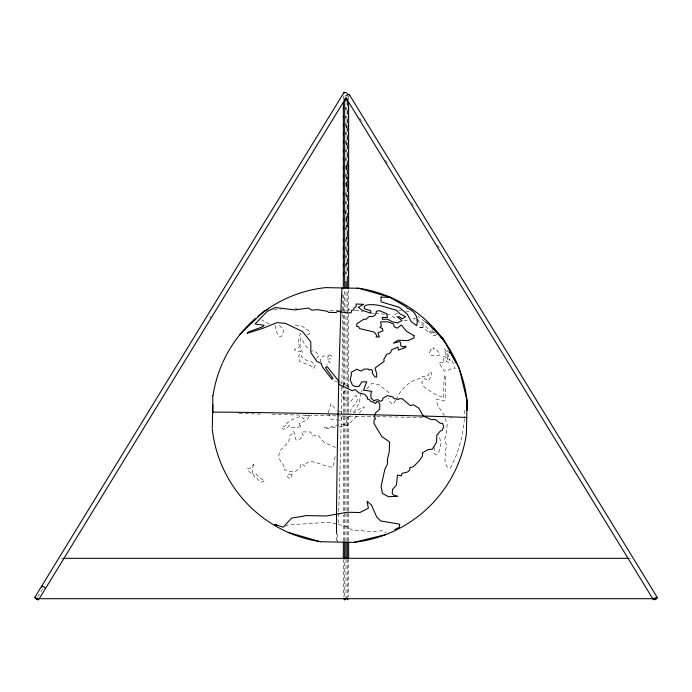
<?xml version="1.0" encoding="UTF-8"?>
<svg xmlns="http://www.w3.org/2000/svg" width="692" height="692" viewBox="0 0 692 692"><rect width="100%" height="100%" fill="white"/><g stroke="black" fill="none" stroke-linecap="round" stroke-linejoin="round"><path stroke-width="0.52" stroke-dasharray="3.46 2.59" d="M343.362 541.014L343.362 515.073M343.362 510.748L343.362 413.453M343.362 412.371L343.362 386.421M343.362 385.34L343.362 311.824M343.362 310.743L343.362 294.532M343.37 99.933L343.37 96.69M344.677 541.014L344.677 511.829M344.677 510.748L344.685 413.444M344.685 412.363L344.685 389.665M344.685 385.34L344.685 289.118M346 541.014L346 511.829M346 510.748L346 413.453M346 412.371L346 387.503M346 386.421L346.009 290.207M347.323 541.014L347.323 511.829M347.323 510.748L347.323 413.453M347.323 412.371L347.323 387.503M347.323 386.421L347.323 290.207M348.638 541.014L348.638 511.829M348.638 510.748L348.647 413.453M348.647 412.371L348.647 388.584M348.647 387.503L348.647 378.853M348.647 377.771L348.647 290.207M348.656 99.933L348.656 96.69M434.239 447.352L434.1 453.744L437.266 454.627L438.988 451.738L441.124 442.543L438.399 434.42M343.742 385.894L344.019 383.134L349.027 387.304M320.249 361.985L320.63 359.252L322.221 358.62L322.247 356.397L324.453 355.818L327.402 357.392L328.83 356.155L327.61 355.091L327.688 354.192L331.753 356.043L331.226 358.741L327.247 359.131L327.16 360.125L330.248 362.599L326.754 364.649M464.375 418.842C462.887 436.107 458.554 453.295 450.077 468.406L446.989 466.737L445.285 463.078L444.93 458.216L445.959 454.653L444.619 452.663L446.911 445.873L444.48 439.783L446.236 434.498L447.196 424.308L443.728 414.525L437.794 405.581L436.263 400.884L436.808 399.024L444.61 400.988C446.15 392.684 445.553 384.415 445.562 375.92L444.506 374.986L443.096 393.194L443.814 397.891L432.881 393.177L424.014 386.871L421.54 382.096L423.824 380.124L424.378 378.559L428.633 380.834L431.773 374.882L431.453 372.659L429.403 371.768L428.53 375.09L425.935 376.889L422.466 376.344L421.93 378.213C410.434 379.458 400.711 388.973 396.386 399.345M335.136 456.478L333.215 467.152C324.678 466.927 317.654 461.651 309.263 461.434L304.99 464.22L304.93 466.226L302.231 464.159L300.293 464.116L300.19 467.775L295.7 471.287L290.372 471.788L287.699 470.179L284.152 469.859L284.481 467.576L282.57 463.683L280.355 460.984L278.72 456.132L279.845 450.682L288.599 442.214L289.801 435.675L291.903 434.04L292.777 431.635L293.84 431.661L296.072 440.112L299.506 439.23L303.494 436.505L301.452 431.834L310.613 432.042L312.654 436.107L317.697 434.896L324.28 442.569L335.404 447.274L336.615 448.883M464.635 410.434L464.142 412.64L464.566 417.925M275.831 325.551L275.079 328.51L278.608 336.165L281.791 336.243L283.902 329.738L279.343 325.5L280.346 324.055M328.337 412.674L330.992 403.6L336.701 410.408M361.319 393.021L359.857 397.658L359.736 403.6L358.266 404.612L354.918 410.944L352.237 412.596M361.605 392.096L362.193 390.236M350.204 412.224L351.83 407.155L355.705 404.206L357.479 399.543L356.043 395.322L349.391 402.848L342.817 397.589L344.071 391.897L348.318 387.961M342.479 415.563L340.81 420.286L331.122 419.265L328.735 413.617M300.752 333.051L299.117 336.684L298.39 344.434L299.982 345.611L300.933 338.025L302.49 339.841L305.224 345.628L309.886 349.91M37.671 596.962L42.982 588.304M209.884 317.913L211.008 316.071M395.893 400.261L392.727 404.31L390.556 402.657L388.956 400.14L388.887 398.203M359.321 413.089L364.416 406.879L361.475 407.631L353.993 413.107M348.56 95.928L347.877 96.491M366.829 388.861L371.872 383.342L378.991 384.769L388.653 392.373L388.731 394.319M356.648 416.082L349.642 423.253L347.349 423.201L345.697 418.928L350.671 415.434M316.573 358.266L319.393 355.428L313.848 350.437L311.435 351.337M285.32 526.526L287.673 524.943L329.176 522.27L337.263 524.225M347.704 96.249L348.206 95.946M397.476 313.234L394.743 314.739L394.544 316.14L396.62 316.287M339.365 427.025L347.436 425.32L347.73 424.248L334.591 425.32L330.145 427.301L324.28 427.18L324.254 428.53L336.338 427.535M399.102 310.509L401.87 309.955M404.154 320.906L407.13 320.387L406.031 318.64M295.008 308.814L297.058 308.675M339.504 310.258L329.072 310.414M340.559 310.215L350.014 309.834M415.693 318.32L413.531 318.398L414.482 319.635L420.26 322.489L424.741 327.169L418.47 327.16L424.04 328.043L427.907 331.84L427.959 330.707L433.945 335.629L433.832 334.945L437.621 336.243M273.79 309.86L280.744 309.67M61.346 558.314L63.984 558.314M629.339 558.314L630.654 558.314M307.058 334.297L308.952 334.314L310.483 332.221L306.348 328.882L301.193 325.871L293.884 325.681M336.044 415.849L324.539 415.607A128.176 0.934 1.2 0 1 271.1 414.344M337.09 415.875L357.989 416.307A128.176 0.934 1.2 0 0 375.471 416.653M372.071 313.165L374.13 313.329M375.15 313.415L385.418 314.263M386.447 314.35L390.556 314.687L393.393 317.144L397.312 318.51M355.273 310.293L362.625 311.547M338.276 524.467L346.355 526.43L352.453 530.21L359.563 530.349L370.678 531.949L382.572 530.703L386.075 532.935M405.754 310.924L409.629 311.884M334.694 381.318L341.632 383.039M269.283 323.648L265.278 322.403L261.827 319.773M338.639 411.065L343.492 412.726M424.793 321.486L417.968 316.287M344.14 96.491L343.457 95.928M416.402 318.908L422.873 322.956L427.604 328.527L432.509 332.826L434.403 333.587L431.177 329.375M449.566 352.877L447.222 350.74L448.684 357.885L450.068 360.385L447.854 356.882L447.395 357.332L446.444 351.623L444.541 348.552L445.449 354.2L448.814 361.509L448.667 362.591L446.253 361.397L445.285 356.864L442.75 356.164L444.307 362.824L438.858 362.513L444.255 370.912L446.92 370.929L451.729 368.559L455.059 368.533L452.265 360.835M435.787 333.795L437.015 334.971M433.884 331.866L435.173 333.198M359.641 117.9L361.328 120.659M385.591 160.276L387.286 163.044M411.55 202.661L413.236 205.429M437.5 245.046L439.195 247.814M341.883 385.133L342.255 388.273M348.638 558.314L348.638 596.573M347.323 559.396L347.323 597.637L344.677 597.62L344.677 559.396M346 559.378L346 597.637M343.353 559.378L343.362 596.573M342.748 294.29A128.176 1.635 -88.8 0 1 342.8 310.206M342.791 313.926A128.176 1.635 -88.8 0 1 341.865 386.041M341.848 387.139A128.176 1.635 -88.8 0 1 341.623 399.232L340.914 432.682A128.176 1.635 -88.8 0 1 338.682 512.495M338.647 513.481A128.176 1.635 -88.8 0 1 338.232 524.311M337.791 533.757A128.176 1.635 -88.8 0 1 337.203 542.165M336.719 540.677A128.176 1.635 -88.8 0 1 336.554 533.013M452.456 417.812A128.176 0.934 1.2 0 1 450.397 417.795M422.466 417.458A128.176 0.934 1.2 0 1 376.552 416.671M260.65 414.067A128.176 0.934 1.2 0 1 238.991 413.453M315.189 365.264L313.571 368.568C310.327 363.456 303.702 364.295 299.307 361.068L299.774 357.34L298.563 356.397L300.769 351.311L297.724 351.623L294.23 349.633L299.947 346.536L300.735 347.263L300.207 349.469L302.326 351.545L301.522 356.761L304.843 359.416L308.77 361.388L311.253 361.492L315.189 365.264M299.316 423.374L299.281 425.096L301.98 426.575L295.951 427.621L291.799 427.526L289.515 425.225L287.587 427.483L283.4 429.377L281.341 427.76L287.509 424.603L286.748 423.123L291.963 419.715L300.778 416.247L303.667 418.937L305.544 415.425L309.912 415.191L306.997 420.061L299.316 423.374M253.514 464.297L252.269 469.626L252.493 474.427L248.878 471.382L247.615 468.389L250.21 468.294L253.514 464.297M430.519 349.754L429.585 352.799L430.779 355.506L438.996 355.506L440.103 354.088L435.666 348.863L433.131 347.747L433.391 350.238L430.519 349.754M292.162 474.029L290.502 478.881L287.829 477.281L287.292 474.314L292.162 474.029M264.05 480.776L263.09 481.822L260.157 482.099L257.242 478.57L255.305 478.267L253.488 474.548L255.287 473.172L258.202 476.407L264.05 480.776"/><path stroke-width="1.04" d="M343.353 558.314L343.362 542.096M343.362 288.045L343.37 103.177M344.677 558.314L344.677 542.096M344.685 288.036L344.685 214.529M344.685 212.366L344.685 98.852M346 558.314L346 542.096M346.009 288.045L346.009 281.558M346.009 273.989L346.009 271.826M346.009 266.42L346.009 264.257M346.009 257.77L346.009 255.607M346.009 249.129L346.009 246.966M346.009 241.56L346.009 239.397M346.009 229.666L346.009 227.504M346.009 212.366L346.009 210.204M346.009 203.716L346.009 201.554M346.009 195.066L346.009 192.904M346.009 176.694L346.009 174.531M346.009 160.475L346.009 158.312M346.009 151.825L346.009 149.662M346.009 143.175L346.009 141.012M346.009 134.525L346.009 132.371M346.009 125.883L346.009 123.721M346.009 118.315L346.009 116.152M346.009 109.665L346.009 107.502M346.009 101.015L346.009 97.771L653.404 599.774C654.589 596.383 660.583 597.291 654.727 599.774L654.07 598.701M347.323 558.314L347.323 542.096M347.323 288.045L347.323 276.151M347.323 270.745L347.323 267.501M347.323 262.095L347.323 258.851M347.323 254.526L347.323 251.282M347.323 245.876L347.323 242.632M347.323 237.235L347.323 230.747M347.323 225.341L347.323 222.097M347.323 216.691L347.332 213.447M347.332 209.122L347.332 204.797M347.332 200.472L347.332 197.229M347.332 191.822L347.332 187.497M347.332 182.091L347.332 178.847M347.332 173.45L347.332 170.206M347.332 164.8L347.332 161.556M347.332 157.231L347.332 152.906M347.332 148.581L347.332 145.337M347.332 139.931L347.332 135.606M347.332 131.281L347.332 128.037M347.332 122.631L347.332 119.387M347.332 113.99L347.332 110.746M347.332 105.34L347.332 98.852M348.638 558.314L348.638 542.096M348.647 288.045L348.647 103.177M212.842 412.458L212.773 395.487M212.297 428.019L212.781 405.019M467.308 406.931L467.057 410.244L467.091 400.841L459.211 368.369L455.812 361.933M348.361 110.158L348.361 106.577M346.606 126.376L346.424 127.077M346.995 126.316L346.666 127.172M348.361 118.617L348.361 115.028M348.361 127.069L348.361 123.487M348.361 152.439L348.448 149.507M346.631 165.362L345.905 166.997M345.905 168.104L346.606 168.649L346.424 169.35M348.361 160.89L348.448 157.958M348.361 169.341L348.102 165.146M346.631 182.645L345.905 183.908M345.905 185.015L346.606 185.56L346.424 186.26M346.631 216.977L346.606 218.508L345.905 219.044M345.905 220.151L346.606 220.696L346.424 221.405M348.361 212.937L348.448 210.013M348.361 221.397L348.102 217.193M346.606 238.714L346.631 237.996M348.361 229.848L348.102 225.653M34.635 597.62L37.273 599.774L37.93 598.701L34.635 597.62L344.019 92.391C346.735 91.854 349.745 95.02 345.654 95.946M36.615 598.701L38.596 599.774L37.93 598.701M45.49 588.52L44.392 587.119L42.376 586.236M344.019 92.391L344.331 93.143M343.448 598.372L344.677 599.774L346 598.701M349.226 95.003L349.14 94.423L347.981 94.544M346.952 143.599L346.45 144.256M348.102 144.593L348.448 141.056M346.952 177.42L346.45 178.078M348.102 178.406L348.102 173.605M348.102 186.866L348.361 182.671M346.952 195.654L346.666 196.13M348.102 196.64L348.448 193.103M348.102 242.217L348.361 238.022M348.102 250.668L348.361 246.473M449.566 352.877L450.034 352.072L456.383 363.162L443.736 339.988L440.89 337.16M38.596 599.774L346 97.78M346.424 177.809L346.631 177.29L346.631 178.19M346.424 196.035L346.631 195.525L346.631 196.424M346.666 221.501L346.666 217.703M239.484 334.755L263.678 311.625M346.45 169.618L346.995 168.589L346.666 165.656M346.45 186.529L346.995 185.499L346.666 182.567M41.693 586.236L41.84 587.119M394.786 529.536L399.388 527.235L399.708 524.181L380.747 520.972L376.777 517.123L371.431 505.039L367.097 501.242L368.326 508.265L359.909 512.53L347.401 512.244L326.261 515.981L306.461 515.609L291.643 518.1L283.184 527.243L274.707 524.415L276.878 525.211M353.742 542.407L386.292 534.458M63.742 558.314L628.258 558.314M40.594 598.701L652.988 598.701M653.516 598.701L655.385 598.701M354.884 288.218L325.621 287.604A128.176 128.158 -59 0 0 257.865 316.339M356.977 288.261L359.07 288.305L391.11 297.586M288.218 532.408L320.292 541.706L353.716 542.39A128.176 128.158 -59 0 0 385.21 534.795M355.593 288.157L357.842 288.235M345.628 213.318L344.979 212.816M345.723 213.136L345.282 212.799M438.962 334.712L433.4 328.908L440.795 336.58M342.549 288.08L342.133 287.829A128.176 1.635 -88.8 0 0 338.423 397.312L337.713 430.761A128.176 1.635 -88.8 0 0 336.554 533.013M466.918 417.786L466.494 417.536A128.176 0.934 1.2 0 0 354.788 414.387L321.339 413.686A128.176 0.934 1.2 0 0 212.418 412.207M268.081 309.307L263.574 311.495L261.931 313.476M425.589 322.04L428.78 324.245L433.313 329.383M346.45 225.99L346.952 226.639M439.835 335.655L439.446 335.257L443.486 339.807L443.079 339.011M441.781 337.601L442.214 338.042M442.361 338.241L444.783 342.09L443.235 339.106L438.27 334.011M346.666 237.918L346.995 238.775M346.666 263.28L346.952 263.764M346.424 165.751L346.631 166.27M346.424 182.662L346.631 183.172M346.424 217.798L346.631 218.317M346.424 238.013L346.631 238.524M346.424 263.375L346.631 263.894M349.304 94.544L657.365 597.62M343.457 212.937L343.716 213.551M348.102 262.77L348.448 266.308M348.552 598.372L347.323 599.774L347.323 598.701M348.361 254.924L348.448 257.857M348.361 271.835L348.448 274.767M348.448 132.596L348.448 134.871M348.448 201.554L348.448 203.829M346.631 126.567L346.631 127.094M346.631 143.538L346.631 144.377M346.631 168.839L346.631 169.367M346.631 185.741L346.631 186.65M346.631 220.886L346.631 221.414M346.631 225.869L346.631 226.708M346.631 250.08L346.631 250.893M346.631 262.986L346.631 263.825M345.187 212.669L345.187 213.767M344.677 598.701L344.677 599.774M343.37 107.234L343.37 109.509M343.37 115.685L343.37 117.96M343.37 124.145L343.37 126.411M343.37 132.596L343.37 134.871M343.37 141.056L343.37 143.322M343.37 149.507L343.37 151.782M343.37 157.958L343.37 160.233M343.37 166.417L343.37 168.684M343.37 174.868L343.37 177.143M343.37 183.328L343.37 185.594M343.37 193.103L343.37 195.369M343.37 201.554L343.37 203.829M343.37 210.013L343.37 212.28M343.37 218.464L343.37 220.739M343.37 226.915L343.37 229.19M343.37 238.679L343.37 240.946M343.37 247.13L343.37 249.405M343.37 255.582L343.37 257.857M343.37 264.041L343.37 266.308M343.37 272.492L343.37 274.767M359.07 288.305A128.176 128.158 -59 0 1 467.057 400.936L466.356 434.386A128.176 128.158 -59 0 1 386.214 534.414M320.266 541.689A128.176 128.158 -59 0 1 212.28 429.057M212.98 395.608A128.176 128.158 -59 0 1 222.322 363.482M222.755 362.504A128.176 128.158 -59 0 1 255.383 318.45M414.075 335.741L414.05 337.904L407.657 340.654L398.108 340.213L393.497 343.171L399.794 341.554L400.659 342.972L400.746 345.87L403.272 347.038L405.564 346.095L405.962 347.323L398.445 350.091L397.909 347.116L391.698 349.754L390.478 352.833L386.724 354.373L383.775 359.442L384.147 361.336L375.003 368.101L376.682 373.732L376.612 377.036L374.943 376.95L372.192 372.953L372.625 370.817L370.921 369.286L369.208 370.099L368.213 369.061L364.061 369.13L361.189 371.111L356.735 369.268L351.173 372.322L351.389 375.073L350.1 379.891L352.513 385.202L355.039 386.491L359.122 386.335L361.726 381.949L366.699 381.82L363.525 390.141L371.829 391.343L371.007 393.039L370.947 398.004L373.931 400.841L376.206 399.768L378.42 399.924L380.401 401.507L382.754 399.993L382.788 398.272L387.408 395.625L392.831 396.983L394.059 398.54L398.531 399.492L399.232 398.678L402.234 398.748L410.174 405.469L413.634 404.889L418.781 408.15L423.21 416.022L431.393 419.594L435.294 419.508L440.328 423.305L442.603 423.383L443.684 426.739L442.3 430.139L440.164 431.211L436.842 435.207L436.496 442.249L432.249 449.255L428.287 449.48L422.449 452.845L422.405 456.063L419.127 460.95L413.159 466.858L409.785 467.688L409.716 470.162L407.588 471.996L401.862 473.432L401.429 475.888L397.485 475.015L396.43 485.014L392.502 489.495L392.226 493.612L393.29 494.918L397.909 496.32L388.446 496.718L382.373 493.37L381.119 486.208L384.899 469.159L387.373 464.332L387.468 459.116L389.285 451.712L389.587 441.989L381.742 436.479L373.983 423.461L374.052 420.027L375.67 418.721L374.121 416.688L375.548 412.96L379.718 409.18L379.822 404.31L378.221 401.732L376.284 401.671L376.258 402.805L375.349 403.471L373.611 402.138L370.895 401.55L369.26 399.604L367.391 399.068L367.426 397.303L364.71 394.345L358.966 392.978L355.074 389.596L352.176 390.703L338.57 384.242L338.795 381.205L327.126 366.544L325.465 367.625L333.016 378.36L331.978 379.311L323.389 368.282L321.408 364.632L321.443 363.412L316.927 361.527L310.855 352.643L310.803 341.917L302.465 331.511L285.424 323.346L276.93 322.645L262.571 328.432L247.26 333.284L248.549 331.97L262.761 326.719L264.119 325.344L255.054 324.003L267.112 311.461L275.364 307.525L295.095 309.947L308.277 308.018L312.057 310.232L317.17 309.601L327.61 311.322L328.371 312.36L335.983 312.516L337.601 311.365L345.957 312.723L351.112 312.827L351.752 310.163L353.923 310.12L354.045 307.923L356.25 306.591L356.043 303.996L363.611 304.35L358.387 307.309L362.037 310.206L371.042 313.286L370.652 310.647L364.26 308.71L364.321 306.366L365.973 305.198C376.604 302.966 386.292 307.784 396.369 310.146L400.175 314.056L405.642 316.694L402.372 318.727L398.748 316.495L397.39 317.031L401.991 320.448L397.77 322.913L392.252 321.789L387.503 319.142L382.425 319.349L382.304 317.438L387.485 317.42L386.785 313.684L379.259 310.656L376.318 311.279L376.18 313.415L374.692 315.587L372.192 316.547L369.156 316.478L366.068 319.332L363.836 319.211L356.873 323.666L356.622 326.408L358.594 326.624L359.676 328.605L374.242 332.117L376.872 335.758L376.076 336.918L379.406 336.995L377.962 332.913L382.979 330.837L382.486 328.657L379.934 327.342L381.335 326.148L380.678 321.849L387.805 321.797L393.644 324.003L394.18 326.762L397.32 328.146L401.291 325.024L406.524 331.304L414.075 335.741M381.067 297.058L380.963 301.764L399.457 307.421L407.363 314.272L411.264 321.737L416.645 325.603C418.876 317.862 414.966 310.699 407.294 308.329L406.472 306.945L390.08 297.387L381.067 297.058"/></g></svg>
